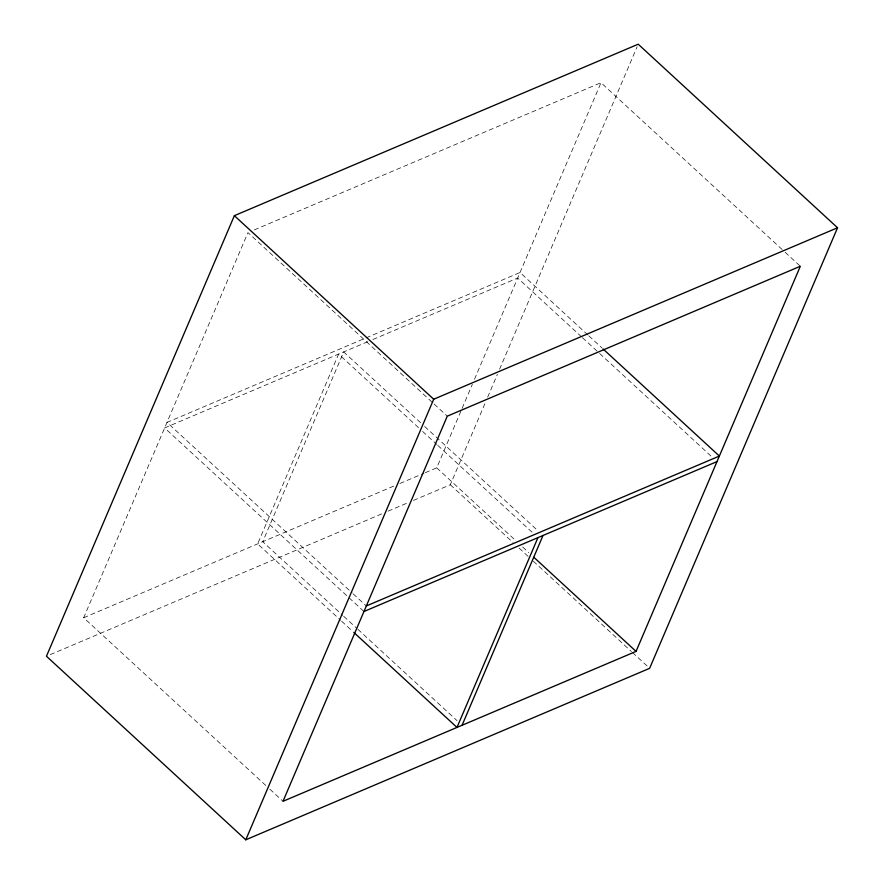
<?xml version="1.0" encoding="UTF-8"?>
<svg xmlns="http://www.w3.org/2000/svg" width="884" height="884" viewBox="0 0 884 884"><rect width="100%" height="100%" fill="white"/><g stroke="black" fill="none" stroke-linecap="round" stroke-linejoin="round"><path stroke-width="0.66" stroke-dasharray="4.42 3.31" d="M265.797 785.467L83.671 617.75L247.951 232.602L433.116 403.115M425.292 472.697L436.718 467.835L461.547 409.635M462.089 408.364L472.343 384.33M474.498 379.269L600.998 82.698L784.141 251.343M413.469 500.399L450.299 484.763L485.504 402.242M487.67 397.159L497.416 374.308M499.582 369.225L637.132 46.741M254.305 229.906L600.998 82.698M367.821 341.666L164.623 427.944L363.965 611.507M372.904 339.511L517.67 278.04L581.418 336.738M83.671 617.75L394.805 485.636M399.888 483.482L424.022 473.227M50.266 654.624L382.993 513.339M388.076 511.184L407.115 503.095M785.147 252.272L800.329 266.25M587.838 334.925L520.035 272.493L166.988 422.408L352.163 592.921M588.843 335.854L601.993 347.964M582.434 337.666L598.623 352.583M599.639 353.512L711.951 456.94M434.132 404.043L447.282 416.165M420.596 422.729L343.688 351.909L262.736 541.715L342.672 615.33M424.64 426.453L537.969 530.809M418.552 427.679L338.616 354.075L257.653 543.87L340.627 620.281M422.596 431.403L436.762 444.453M437.768 445.381L532.886 532.975M436.718 467.835L515.637 540.522M522.72 547.041L528.798 552.633M450.299 484.763L513.029 542.533M519.107 548.124L528.212 556.511M533.273 561.163L631.419 651.552M632.425 652.48L648.624 667.387M353.169 593.849L366.33 605.96M343.677 616.259L356.838 628.369M357.843 629.298L457.006 720.615M341.633 621.209L352.771 631.463M269.852 789.191L283.002 801.302"/><path stroke-width="1.33" d="M234.37 215.674L46.454 656.237L245.785 839.8L649.63 668.326L837.546 227.763L638.215 44.2L234.37 215.674L433.701 399.236L837.546 227.763M245.785 839.8L433.701 399.236M537.947 537.627L456.984 727.433L353.777 632.391M462.067 725.278L543.019 535.472M636.049 651.398L800.329 266.25L447.282 416.165L283.002 801.302L636.049 651.398L533.859 557.285M366.33 605.96L719.377 456.056L603.01 348.904M363.965 611.507L717.012 461.592"/></g></svg>
